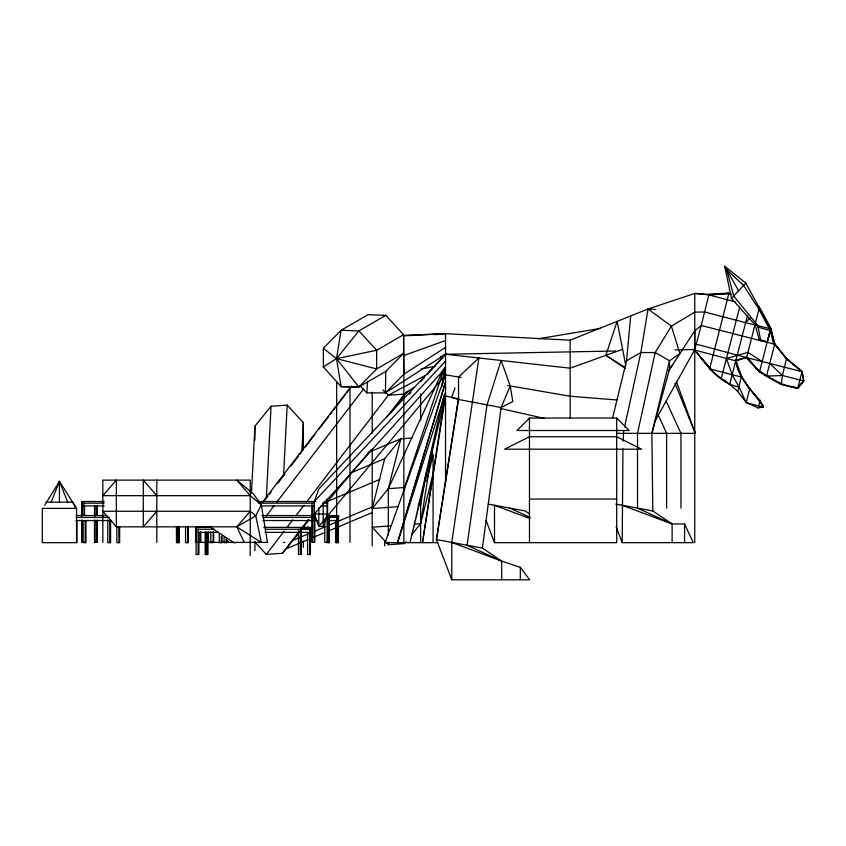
<?xml version="1.0" encoding="UTF-8"?>
<svg xmlns="http://www.w3.org/2000/svg" width="846" height="846" viewBox="0 0 846 846"><rect width="100%" height="100%" fill="white"/><g stroke="black" fill="none" stroke-linecap="round" stroke-linejoin="round"><path stroke-width="1.27" d="M763.504 407.148C753.945 391.952 738.844 379.843 735.787 360.893L735.724 359.899L741.508 376.343L749.651 389.107L760.036 400.359L763.504 407.148L746.309 402.749L738.992 386.982C718.963 383.481 706.452 364.848 694.661 350.033L694.756 330.818L701.228 325.477L709.011 294.355L694.756 293.435L648.025 309.012L570.151 340.166L445.535 333.694L403.616 335.354M622.191 505.274L672.115 523.96L684.573 523.96L693.276 542.656L622.191 542.656L622.963 449.046M623.068 441.2L623.745 430.783M359.539 385.406L366.931 392.882L385.395 392.882L385.808 371.415L403.574 353.385L403.574 334.699L385.808 315.336L368.042 314.67L341.107 330.247L323.341 348.266L323.341 366.963L341.107 386.654L358.873 386.992L385.808 371.415M251.463 493.207L254.91 426.13L271.048 406.281L287.185 405.118L303.323 422.651L303.323 449.247M271.048 406.281L266.321 498.347L267.918 496.242M283.537 476.139L287.185 405.118M301.842 451.584L303.323 422.651M302.847 450.548L303.323 441.337M366.931 392.882L367.513 381.345M612.567 418.072L626.526 360.756L630.725 315.939M786.516 358.524L782.413 375.539L781.239 384.475L797.704 388.346L803.7 380.933L801.997 371.341L786.516 358.524L774.682 343.783L770.759 328.311L759.37 307.341L757.635 305.459M501.689 579.796L501.689 561.11L482.4 548.102L501.096 407.529L510.212 385.935L501.096 360.47L487.01 404.864L467.087 545.258L501.689 561.11L520.301 567.338L529.649 579.796L451.764 579.796L436.451 539.568L458.246 399.428L451.764 397.419L454.958 387.828M451.764 579.796L451.764 542.413L478.878 357.985L458.543 377.052L458.543 399.492L436.451 539.568L482.4 548.102M433.078 444.287L420.621 523.727L411.738 534.64M442.268 385.681L445.133 367.45L441.612 386.918M655.819 309.53L648.025 309.012L640.866 352.528L624.581 426.934M418.136 505.21L420.621 505.03L426.151 473.876M444.055 395.241L410.024 542.656L445.535 396.002L459.135 399.079M803.679 380.626L797.704 388.346L802.019 371.627L786.537 358.863L774.703 344.174L767.248 342.376L770.759 328.311L759.475 371.954L781.239 384.475L779.515 382.952M398.276 506.638L372.208 508.52L384.666 458.669L400.803 438.82L411.97 438.017M388.346 534.767L388.346 488.66L400.803 438.82L368.063 452.621M426.691 480.75L433.078 455.19L431.375 453.34M433.078 473.876L420.621 523.727L414.413 524.171M739.742 306.918L721.099 378.923L721.035 378.099M729.569 383.883L729.622 384.57L747.557 315.357M759.37 307.341L746.627 357.615L759.475 371.954L749.133 359.603M774.693 343.973L786.526 358.693L802.008 371.479L803.7 380.933L782.413 375.539L766.497 376.079L774.703 344.174L773.582 343.476M745.389 357.52L735.756 360.396C738.791 379.452 753.945 391.656 763.494 406.968L758.153 407.941L746.288 402.516L737.701 391.539L741.508 376.343M741.561 377.094L709.614 368.898L728.977 293.002L709.011 294.355L711.465 294.968M757.656 305.766L759.391 307.658L770.78 328.597L767.227 342.048L759.666 340.092M799.481 370.675L802.019 371.627L746.627 357.615L735.787 360.893L694.661 350.033L701.228 325.477L767.248 342.376M648.025 309.012L671.386 326.144L679.898 353.596L669.524 360.756L669.524 369.152L651.843 433.353L652.826 510.963L672.115 523.96L672.115 542.656M758.153 407.941L760.036 400.359M444.594 398.455L445.535 396.002L422.482 542.656L445.535 392.417L397.567 542.656L445.535 381.673M397.567 542.656L445.535 382.297M625.448 368.422L605.852 355.352L617.115 321.374L625.765 365.282M404.483 491.24L404.483 487.508L444.277 368.507M323.193 526.424L327.614 513.966L314.278 513.966L318.805 526.424L323.193 526.424L323.193 502.746M461.133 377.496L445.535 374.82L385.099 542.656L437.858 542.656M389.287 542.275L388.346 544.739L404.483 543.576L406.091 541.588M51.194 502.154L59.432 481.332L76.563 508.383L76.563 542.656M44.669 505.274L59.432 481.332L67.669 502.154M372.208 508.52L388.346 488.66L443.336 369.406M654.423 422.112L694.756 349.514L674.971 349.884M668.425 371.193L694.756 330.818M669.524 369.152L672.475 364.975M269.514 494.149L271.111 492.055M277.488 483.669L284.668 474.236M291.045 465.85L298.226 456.417M299.812 454.323L301.409 452.219M305.395 446.984L314.966 434.4M318.953 429.165L328.523 416.581M330.12 414.487L331.717 412.393M333.313 410.299L345.274 394.574M346.871 392.481L351.65 386.188M262.228 502.482L351.333 386.22M266.236 515.944L274.263 505.464M276.674 502.323L363.378 389.202M254.435 541.503L266.321 554.416L283.981 531.373M287.196 527.185L292.811 519.856M296.026 515.658L304.052 505.189M306.464 502.048L388.346 395.209L424.946 375.677M266.321 554.416L282.458 553.252L299.315 531.256M302.53 527.069L308.145 519.74M311.36 515.552L312.967 513.459M386.823 417.089L406.091 392.058M303.418 527.121L309.033 519.782M390.915 412.954L407.772 390.958M803.689 380.785L797.693 388.187C777.548 384.655 758.555 373.953 746.595 357.16M263.095 502.313L265.517 499.341M282.458 553.252L298.596 533.403L298.596 552.089M445.535 374.82L318.805 526.424L318.805 507.727M370.886 449.987L327.614 501.498L327.614 542.307L324.769 542.307L324.769 520.227M156.806 511.259L143.312 526.836L143.312 480.116L156.806 495.682M244.251 542.413L236.774 526.836L250.257 511.259L255.767 515.827L261.277 542.413L236.774 526.836L116.336 526.836L102.842 511.259L250.257 511.259M314.278 513.966L445.535 367.968M409.189 394.299L410.966 392.343M420.716 381.599L424.258 377.697M426.923 374.767L445.535 354.252L615.634 351.016M731.462 298.437L745.791 283.082L724.694 266.204L731.462 298.437L755.118 324.801L759.422 340.441M672.115 523.96L637.514 508.118L637.514 433.353L655.195 352.528L671.386 326.144L694.756 312.132L704.707 312.005L745.696 322.664L749.979 318.075M445.535 361.115L314.278 501.498L314.247 503.169L258.749 503.169M385.808 315.336L358.873 330.913L341.107 330.247L336.518 358.619L341.107 386.654L358.873 386.992L376.639 368.962L403.574 353.385L403.859 374.196L385.395 392.882L383.026 389.911M529.469 418.04L517.012 430.508L629.16 430.508L616.702 418.04L529.469 418.04L529.469 542.656M413.958 387.309L404.483 394.046L388.346 395.209L385.797 392.438M403.859 374.196L445.535 347.399M385.395 392.882L445.535 354.252L570.151 368.2L622.645 349.303M323.341 366.963L336.518 358.619L358.873 330.913L376.639 350.276L376.639 368.962L336.518 358.619L323.341 348.266M236.774 526.836L255.767 515.827L261.277 504.808L253.292 493.8L236.774 480.116L250.257 495.682L261.277 504.808L267.505 542.413L196.304 542.413L196.304 526.836M626.526 360.756L640.866 352.528L655.195 352.528L669.524 360.756L651.843 433.353L616.66 433.353M458.246 399.428L501.096 407.529L512.835 401.522L510.212 385.935M440.84 356.568L445.535 354.252L318.805 489.041L314.278 501.498L314.278 542.307M350.709 472.988L384.666 458.669M326.461 501.9L379.812 479.407M292.875 540.383L312.28 532.197M314.701 531.182L325.615 526.582M329.253 525.049L372.906 506.648M287.185 548.42L307.796 539.727M310.228 538.701L324.779 532.578M328.417 531.045L335.693 527.978M338.114 526.952L372.071 512.644M403.859 542.413L403.859 355.5L445.535 340.547M421.097 368.919L435.246 366.381M537.982 338.823L600.48 328.396M436.557 334.635L444.256 333.832M433.839 334.572L445.535 333.694L445.535 483.055M388.346 488.66L404.483 487.508M390.82 525.863L372.208 527.206L388.346 544.739L388.346 542.244M709.033 294.641L729.009 293.34M694.756 542.656L694.756 293.435L709.054 294.926L729.03 293.678L731.43 294.302M403.701 335.862L445.535 333.694M652.298 433.353L695.285 433.353L676.303 381.271M250.257 495.682L102.842 495.682L116.336 480.116L116.336 526.836M529.469 499.045L616.702 499.045M104.259 501.498L81.66 501.498L81.692 516.219M257.85 501.498L315.727 501.498M324.304 501.498L327.614 501.498L326.81 499.235M46.096 502.154L72.767 502.154L75.981 508.383M81.66 503.169L104.121 503.169M322.643 503.169L327.614 503.169M82.21 505.94L82.453 503.169M83.68 505.94L104.238 505.94M260.431 505.94L312.946 505.94M320.941 505.94L327.095 505.94M76.563 508.383L42.3 508.383L42.3 542.656L76.849 542.656L76.849 520.533M76.468 515.552L106.617 515.552M262.101 515.552L313.168 515.552M326.44 515.552L338.686 515.552L338.686 517.424L326.503 517.424M76.077 517.424L109.24 517.424M263.106 517.424L315.632 517.424M76.003 520.533L111.735 520.533M262.947 520.533L317.261 520.533M328.449 520.533L337.628 520.533M211.627 527.386L195.902 527.386L195.902 529.258L214.25 529.258M263.793 527.386L310.694 527.386L310.694 529.258L265.358 529.258M198.049 532.377L217.39 532.377M264.787 532.377L309.636 532.377M84.537 542.307L81.692 542.307L81.692 520.131M196.145 542.307L195.627 526.72M198.006 542.307L200.851 542.307L200.851 531.923M283.547 542.413L284.848 542.413M210.189 542.656L213.002 542.656M233.179 542.656L235.992 542.656M326.503 542.656L329.316 542.656L329.316 517.424M486.154 520.713L494.508 542.656L616.702 542.656L616.702 418.04M616.871 399.978L570.151 396.235L507.621 385.49M615.814 504.089L652.826 510.963M488.121 504.089L525.133 510.963L529.416 513.85M745.696 322.664L770.801 328.883L745.791 283.082M500.779 408.533L544.57 418.474M746.627 357.615L696.237 344.142M735.872 302.011L709.054 294.926M760.48 339.912L767.206 341.71M773.582 343.899L770.346 330.627L758.079 327.19M791.623 386.336L796.467 387.69M529.808 518.492L494.508 505.274L494.508 542.656M451.764 542.413L501.689 561.11M509.821 508.118L530.104 517.403M767.544 376.036L769.723 377.295M771.901 378.553L774.079 379.812M776.258 381.07L778.426 382.318M759.422 371.214L765.45 374.81M605.852 355.352L624.454 367.143M762.056 361.485L747.98 352.391L726.418 358.535L732.192 374.704L738.992 386.982M209.787 526.836L233.464 542.413M723.171 379.537L727.433 382.434M711.465 369.702L701.334 357.742M707.245 365.514C715.494 376.301 728.364 381.906 737.701 391.539M769.754 363.431L782.413 375.539M227.035 540.583L228.896 542.413M418.918 503.19L420.621 505.03M757.678 306.083L759.412 307.965M697.115 352.75L705.691 363.547M358.873 386.992L336.518 358.619L376.639 350.276L403.574 334.699L403.859 355.5M724.694 266.204L738.621 290.76M666.151 401.152L680.956 433.353L680.956 508.118M657.86 414.276L666.627 433.353L666.627 508.118M674.971 383.27L695.285 433.353M770.346 330.627L759.042 309.414L743.613 285.419L726.703 269.737L733.715 296.015L757.709 325.477L760.818 340.79M616.163 526.804L622.191 542.656M770.78 328.597L774.703 344.174M766.455 375.413L766.497 376.079M749.651 389.107L746.278 402.294M684.573 523.96L684.573 542.656M570.151 340.166L570.151 417.903M520.301 567.338L520.301 579.796M501.096 407.529L501.096 408.607M433.078 455.19L433.078 542.413M420.621 394.014L420.621 420.451M420.621 502.387L420.621 542.413M384.666 540.626L384.666 545.903M372.208 392.216L372.208 433.184M372.208 449.046L372.208 545.903M349.99 386.654L349.99 542.413M338.453 515.552L338.411 542.656L335.598 542.656L335.598 520.533M337.628 517.424L337.628 542.656M336.645 381.451L336.645 542.656M336.433 515.552L336.433 517.424M336.338 515.552L336.338 517.424M335.587 515.552L335.587 517.424M335.492 515.552L335.492 517.424M334.17 515.552L334.17 517.424M334.075 515.552L334.075 517.424M332.161 515.552L332.076 517.424M330.754 515.552L330.849 517.424M330.606 515.552L330.606 517.424M330.522 515.552L330.522 517.424M328.734 515.552L328.734 517.424M328.544 517.424L328.544 542.656M327.095 503.169L327.095 542.307M314.797 512.433L314.797 542.307L311.941 542.307L311.941 503.169M314.416 501.498L314.416 533.9M312.47 505.94L312.47 542.307M310.45 527.386L310.408 554.49L307.595 554.49L307.595 532.377M309.636 529.258L309.636 554.49M308.579 527.386L308.674 529.258M308.43 527.386L308.43 529.258M307.5 527.386L307.584 529.258M307.341 527.386L307.341 529.258M307.257 527.386L307.257 529.258M306.167 527.386L306.167 529.258M306.083 527.386L306.083 529.258M304.158 527.386L304.158 529.258M303.323 541.028L303.323 547.256M302.762 527.386L302.847 529.258M301.313 529.258L301.313 554.49L298.501 554.49L298.501 529.258M300.732 527.386L300.732 529.258M300.542 529.258L300.542 554.49M254.91 426.13L254.91 440.068M254.91 542.022L254.91 550.735M250.257 542.413L250.257 480.116L102.842 480.116L102.842 542.413M250.183 541.874L250.183 555.579M226.897 540.055L226.897 542.656L224.084 542.656L224.084 537.612M226.115 538.754L226.115 542.656M222.096 536.343L222.096 542.656L219.283 542.656L219.283 533.551M221.314 536.153L221.314 542.656M213.678 531.923L213.678 542.307L208.454 542.307L208.454 531.923M213.15 531.923L213.15 542.307M210.781 531.923L210.823 542.307M207.989 532.377L207.989 554.49L205.176 554.49L205.176 532.377M207.217 532.377L207.217 554.49M205.948 531.785L205.948 554.49M200.333 531.923L200.333 542.307M198.895 532.377L198.895 554.49L196.082 554.49L196.082 529.258M198.123 529.258L198.123 554.49M188.362 526.254L188.362 542.656L185.549 542.656L185.549 527.037M187.59 527.037L187.59 542.656M179.267 527.037L179.267 542.656L176.454 542.656L176.454 527.037M178.495 526.254L178.495 542.656M177.226 527.037L177.226 542.656M156.806 480.116L156.806 542.413M119.667 527.037L119.667 542.656L116.854 542.656L116.854 527.037M118.895 527.037L118.895 542.656M110.583 520.533L110.583 542.656L107.77 542.656L107.77 519.941M109.8 520.533L109.8 542.656M97.364 505.94L97.364 515.034M97.364 520.227L97.364 542.307L94.509 542.307L94.509 520.227M96.835 505.94L96.835 515.034M96.835 520.227L96.835 542.307M95.027 505.771L95.027 516.219M95.027 520.131L95.027 542.307M94.509 505.94L94.509 515.034M85.943 520.533L85.943 542.656L83.13 542.656L83.13 520.533M85.171 520.533L85.171 542.656M84.537 505.94L84.537 515.034M84.018 503.169L84.018 515.034M82.21 503.169L82.21 515.034M82.21 520.227L82.21 542.307M59.432 481.332L59.432 502.154M529.469 436.737L504.554 449.194L641.617 449.194L616.702 436.737L529.469 436.737M332.753 517.424L332.753 515.552L332.658 517.424M304.75 529.258L304.75 527.386L304.666 529.258M302.604 529.258L302.604 527.386L302.519 529.258"/></g></svg>
